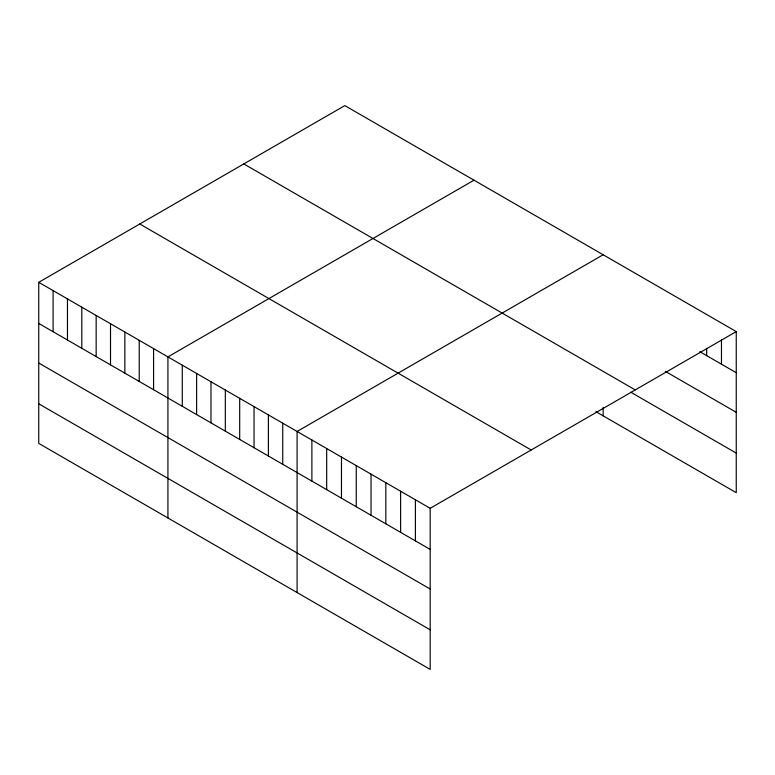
<?xml version="1.0" encoding="UTF-8"?>
<svg xmlns="http://www.w3.org/2000/svg" width="775" height="775" viewBox="0 0 775 775"><rect width="100%" height="100%" fill="white"/><g stroke="black" fill="none" stroke-linecap="round" stroke-linejoin="round"><path stroke-width="1.16" d="M38.75 282.313L430.183 508.303L430.183 669.397L38.75 443.397L38.75 282.313L344.817 105.603L736.25 331.603L736.25 492.687L595.985 411.709M473.99 180.188L167.923 356.887L167.923 517.981M603.163 254.762L297.096 431.462L297.096 592.555M430.183 508.303L736.25 331.603M699.777 351.656L736.25 372.717M665.27 371.332L736.25 412.31M243.815 163.922L635.248 389.912M630.763 392.198L736.25 453.104M139.752 223.994L531.185 449.994M38.75 323.427L430.183 549.417M38.75 363.02L430.183 589.01M38.75 403.804L430.183 629.804M721.467 339.993L721.467 364.182M706.674 348.382L706.674 355.638M603.163 407.456L603.163 415.855M415.4 499.768L415.4 540.882M400.617 491.224L400.617 532.347M385.824 482.689L385.824 523.803M371.041 474.155L371.041 515.268M356.248 465.62L356.248 506.734M341.465 457.076L341.465 498.199M326.672 448.541L326.672 489.655M311.889 440.006L311.889 481.12M282.749 423.179L282.749 464.293M268.392 414.896L268.392 456.01M254.045 406.604L254.045 447.727M239.688 398.321L239.688 439.435M225.331 390.028L225.331 431.152M210.984 381.746L210.984 422.859M196.627 373.463L196.627 414.577M182.28 365.17L182.28 406.294M153.576 348.605L153.576 389.718M139.219 340.312L139.219 381.436M124.862 332.029L124.862 373.143M110.515 323.737L110.515 364.86M96.158 315.454L96.158 356.568M81.811 307.171L81.811 348.285M67.454 298.879L67.454 340.002M53.107 290.596L53.107 331.71"/></g></svg>
